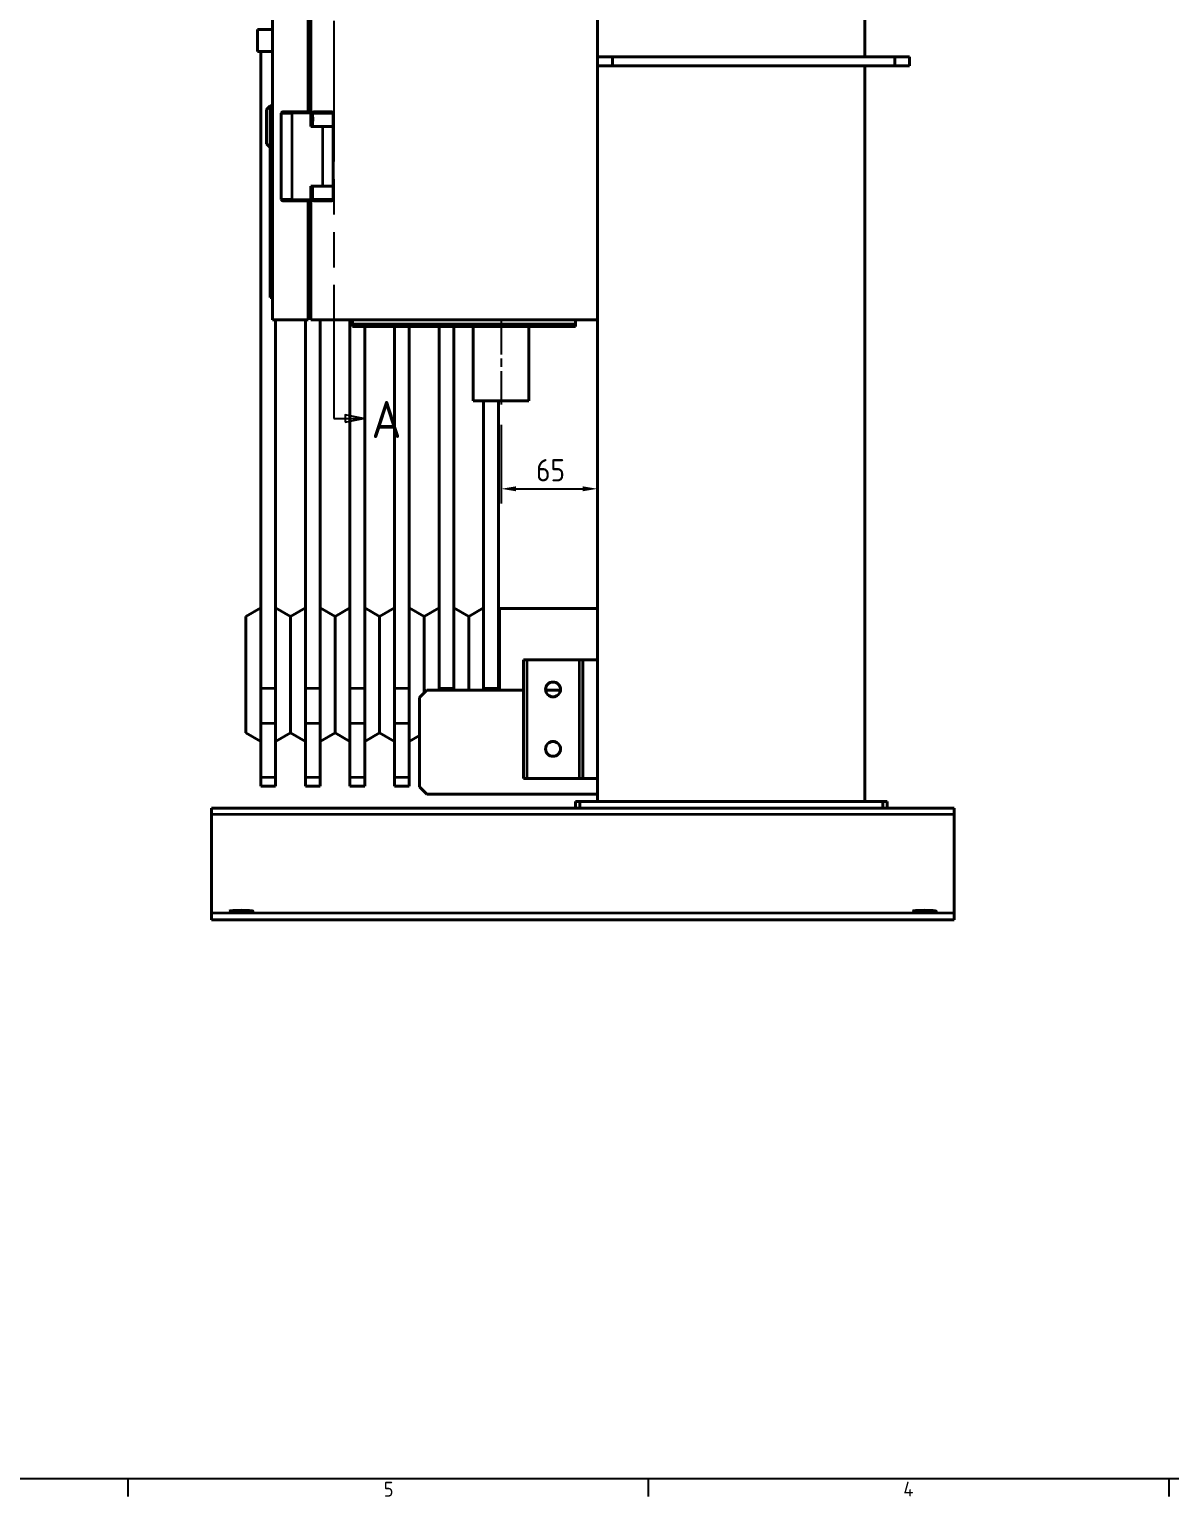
# Model space of a CAD drawing. Header units: millimetres. Extents: x 0 to 4205, y 0 to 2970.
# Drawn here: x 2387 to 3154, y 88 to 1076 of the extents above; entities that cross this region are included whole.
import ezdxf

# ---------------------------------------------------------------- set-up
doc = ezdxf.new("R2010")
doc.units = ezdxf.units.MM
doc.header["$LTSCALE"] = 5
doc.linetypes.add('CHAIN', pattern=[0.3543, 0.2362, -0.0295, 0.0591, -0.0295])
doc.linetypes.add('DOUBLE_DASH_CHAIN', pattern=[1.2403, 0.6614, -0.0827, 0.1654, -0.0827, 0.1654, -0.0827])
doc.layers.get('0').update_dxf_attribs({"color": 3, "lineweight": 25})
for name, color, linetype, lineweight in [('가시적인 것(ISO)', 3, 'Continuous', 40), ('가시적인 좁은 것(ISO)', 3, 'Continuous', 35), ('경계(ISO)', 7, 'Continuous', 25), ('단면선(ISO)', 7, 'CHAIN', 25), ('중심선(ISO)', 1, 'Continuous', 25), ('치수(ISO)', 2, 'Continuous', 25)]:
    doc.layers.add(name, color=color, linetype=linetype, lineweight=lineweight)
doc.styles.add('문자 텍스트_PSTEK_POSCO', font='isocp.shx')
doc.styles.add('부품번호텍스트_PSTEK_POSCO', font='isocp.shx')
doc.styles.add('치수 텍스트_PSTEK_POSCO', font='isocp.shx')
doc.dimstyles.new('치수_PSTEK_POSCO', dxfattribs={"dimscale": 5, "dimtxt": 3, "dimasz": 2, "dimexe": 2, "dimexo": 2.5, "dimgap": 1, "dimtad": 1, "dimrnd": 1e-08, "dimdsep": 46, "dimtxsty": '치수 텍스트_PSTEK_POSCO', "dimcen": 0.09, "dimdle": 10, "dimclrd": 7, "dimclre": 7, "dimclrt": 2, "dimadec": 1, "dimazin": 2, "dimtfac": 1, "dimtmove": 0, "dimatfit": 3, "dimfxl": 0, "dimtolj": 1, "dimlwd": -1, "dimlwe": -1, "dimarcsym": 0})

# ---------------------------------------------------------------- blocks, each defined once
blk = doc.blocks.new('경계 Default Border')
at = {"layer": '경계(ISO)'}
for p, q in [((490.58, 20), (490.58, 17.6)), ((560.67, 20), (560.67, 17.6)), ((630.75, 20), (630.75, 17.6))]:
    blk.add_line(p, q, dxfattribs=at)
at = {"layer": '경계(ISO)', "flags": 128}
blk.add_lwpolyline([(20, 20), (20, 574), (821, 574), (821, 20), (20, 20)], dxfattribs=at)
at = {"layer": '경계(ISO)', "color": 2, "char_height": 2, "attachment_point": 7, "style": '문자 텍스트_PSTEK_POSCO'}
for s, insert in [('5', (525.05, 17.58)), ('4', (595.02, 17.6))]:
    blk.add_mtext(s, dxfattribs=dict(at, insert=insert))
blk = doc.blocks.new('2dTransSection0')
at = {"layer": '단면선(ISO)', "linetype": 'DOUBLE_DASH_CHAIN', "ltscale": 5.738652}
blk.add_line((518.33, 323.11), (518.33, 162.78), dxfattribs=at)
at = {"layer": '단면선(ISO)', "linetype": 'Continuous'}
for p, q in [((518.33, 323.11), (518.33, 319.36)), ((518.33, 323.11), (519.83, 323.11)), ((522.33, 323.11), (519.83, 323.61)), ((519.83, 323.61), (519.83, 322.61)), ((519.83, 323.11), (522.33, 323.11)), ((519.83, 322.61), (522.33, 323.11)), ((518.33, 166.52), (518.33, 162.78)), ((518.33, 162.78), (519.83, 162.78)), ((522.33, 162.78), (519.83, 163.28)), ((519.83, 163.28), (519.83, 162.28)), ((519.83, 162.78), (522.33, 162.78)), ((519.83, 162.28), (522.33, 162.78))]:
    blk.add_line(p, q, dxfattribs=at)
at = {"layer": '단면선(ISO)', "linetype": 'Continuous', "flags": 128}
for points in [[(519.83, 322.61), (522.33, 323.11), (519.83, 323.61), (519.83, 322.61)], [(519.83, 162.28), (522.33, 162.78), (519.83, 163.28), (519.83, 162.28)]]:
    blk.add_lwpolyline(points, dxfattribs=at)
at = {"layer": '단면선(ISO)'}
for points in [[(519.83, 322.61), (522.33, 323.11), (519.83, 323.61), (519.83, 322.61)], [(519.83, 162.28), (522.33, 162.78), (519.83, 163.28), (519.83, 162.28)]]:
    blk.add_solid(points, dxfattribs=at)
at = {"layer": '단면선(ISO)', "char_height": 5, "attachment_point": 7, "style": '부품번호텍스트_PSTEK_POSCO'}
for insert in [(525.01, 321.29), (523.39, 160.14)]:
    blk.add_mtext('A', dxfattribs=dict(at, insert=insert))
blk = doc.blocks.new('*D34')
at = {"layer": 'Defpoints', "color": 0, "transparency": 16777216}
for p in [(2704.23, 822.07), (2769.23, 766.54), (2769.23, 766.54)]:
    blk.add_point(p, dxfattribs=at)
at = {"layer": '치수(ISO)', "color": 7, "transparency": 16777216}
for p, q in [((2704.23, 809.57), (2704.23, 756.54)), ((2714.23, 766.54), (2759.23, 766.54))]:
    blk.add_line(p, q, dxfattribs=at)
for points in [[(2714.23, 768.21), (2714.23, 764.88), (2704.23, 766.54)], [(2759.23, 768.21), (2759.23, 764.88), (2769.23, 766.54)]]:
    blk.add_solid(points, dxfattribs=at)
at = {"layer": '치수(ISO)', "color": 2, "transparency": 16777216, "insert": (2727.72, 779.04), "char_height": 15, "attachment_point": 4, "style": '치수 텍스트_PSTEK_POSCO'}
blk.add_mtext('\\A1;65', dxfattribs=at)

msp = doc.modelspace()

# ---------------------------------------------------------------- linework, layer by layer
at = {"layer": '가시적인 것(ISO)'}
for p, q in [((2769.2268, 1057.4175), (2769.2268, 1551.6175)), ((2949.2268, 1057.4175), (2949.2268, 1551.6175)), ((2550.2268, 880.4175), (2550.2268, 1520.4175)), ((2574.2268, 1020.4175), (2574.2268, 1380.4175)), ((2576.2268, 1019.4175), (2576.2268, 1381.4175)), ((2540.2268, 1075.9175), (2540.2268, 1060.9175)), ((2550.2268, 1075.9175), (2540.2268, 1075.9175)), ((2550.2268, 1060.9175), (2540.2268, 1060.9175)), ((2542.4268, 632.1004), (2542.4268, 1060.9175)), ((2779.2268, 1057.4175), (2769.2268, 1057.4175)), ((2769.2268, 1057.4175), (2769.2268, 1051.4175)), ((2779.2268, 1051.4175), (2779.2268, 1057.4175)), ((2779.2268, 1057.4175), (2969.2268, 1057.4175)), ((2979.2268, 1057.4175), (2969.2268, 1057.4175)), ((2969.2268, 1057.4175), (2969.2268, 1051.4175)), ((2979.2268, 1051.4175), (2979.2268, 1057.4175)), ((2769.2268, 555.9175), (2769.2268, 1051.4175)), ((2769.2268, 1051.4175), (2779.2268, 1051.4175)), ((2969.2268, 1051.4175), (2779.2268, 1051.4175)), ((2949.2268, 555.9175), (2949.2268, 1051.4175)), ((2969.2268, 1051.4175), (2979.2268, 1051.4175)), ((2546.2268, 1021.9175), (2548.7268, 1024.4175)), ((2546.2268, 998.9175), (2546.2268, 1021.9175)), ((2548.7268, 1024.4175), (2548.7268, 1015.4175)), ((2550.2268, 1024.4175), (2548.7268, 1024.4175)), ((2556.2268, 1019.4175), (2556.2268, 961.4175)), ((2557.2268, 1020.4175), (2563.2268, 1020.4175)), ((2575.2268, 1020.4175), (2563.2268, 1020.4175)), ((2576.2268, 1010.4175), (2576.2268, 1019.4175)), ((2577.2268, 1017.4175), (2577.2268, 1019.4175)), ((2591.2268, 1019.4175), (2591.2268, 1010.5675)), ((2548.7168, 1005.4175), (2548.7168, 1010.4175)), ((2548.7268, 1010.4175), (2548.7168, 1010.4175)), ((2548.7268, 1015.4175), (2548.7268, 895.4175)), ((2548.7268, 1015.4175), (2550.2268, 1015.4175)), ((2584.2268, 1010.4175), (2576.2268, 1010.4175)), ((2577.2268, 1013.4175), (2577.2268, 1017.4175)), ((2577.2268, 1010.5675), (2577.2268, 1013.4175)), ((2591.2268, 1010.5675), (2577.2268, 1010.5675)), ((2577.2268, 1010.4175), (2577.2268, 1010.5675)), ((2584.2268, 1010.4175), (2591.2268, 1010.4175)), ((2591.2268, 1010.5675), (2591.2268, 1010.4175)), ((2591.2268, 1010.4175), (2591.2268, 970.4175)), ((2546.2268, 998.9175), (2548.7168, 996.4275)), ((2548.7168, 905.4175), (2548.7168, 1005.4175)), ((2548.7268, 1005.4175), (2548.7168, 1005.4175)), ((2576.2268, 961.4175), (2576.2268, 970.4175)), ((2576.2268, 970.4175), (2584.2268, 970.4175)), ((2577.2268, 970.2675), (2577.2268, 970.4175)), ((2577.2268, 970.2675), (2591.2268, 970.2675)), ((2577.2268, 961.4175), (2577.2268, 970.2675)), ((2591.2268, 970.4175), (2584.2268, 970.4175)), ((2591.2268, 970.4175), (2591.2268, 970.2675)), ((2591.2268, 970.2675), (2591.2268, 961.4175)), ((2563.2268, 960.4175), (2557.2268, 960.4175)), ((2563.2268, 960.4175), (2575.2268, 960.4175)), ((2574.2268, 880.4175), (2574.2268, 960.4175)), ((2576.2268, 880.4175), (2576.2268, 961.4175)), ((2576.2268, 910.4175), (2574.2268, 910.4175)), ((2548.7168, 900.4175), (2548.7168, 905.4175)), ((2548.7268, 905.4175), (2548.7168, 905.4175)), ((2548.7268, 900.4175), (2548.7168, 900.4175)), ((2548.7268, 895.4175), (2550.2268, 895.4175)), ((2574.2268, 880.4175), (2550.2268, 880.4175)), ((2552.4268, 880.4175), (2552.4268, 632.1004)), ((2572.4268, 632.1004), (2572.4268, 880.4175)), ((2769.2268, 880.4175), (2576.2268, 880.4175)), ((2582.4268, 880.4175), (2582.4268, 632.1004)), ((2602.4268, 632.1004), (2602.4268, 880.4175)), ((2604.2268, 877.4175), (2604.2268, 880.4175)), ((2754.2268, 877.4175), (2754.2268, 880.4175)), ((2604.2268, 877.4175), (2754.2268, 877.4175)), ((2604.2268, 877.4175), (2604.2268, 875.8175)), ((2604.2268, 875.8175), (2607.2268, 875.8175)), ((2607.2268, 875.8175), (2607.2268, 877.4175)), ((2751.2268, 877.4175), (2607.2268, 877.4175)), ((2607.2268, 875.8175), (2751.2268, 875.8175)), ((2612.4268, 875.8175), (2612.4268, 632.1004)), ((2632.4268, 632.1004), (2632.4268, 875.8175)), ((2642.4268, 875.8175), (2642.4268, 632.1004)), ((2662.4268, 632.1004), (2662.4268, 875.8175)), ((2672.4268, 875.8175), (2672.4268, 632.1004)), ((2685.4768, 875.8175), (2685.4768, 825.8175)), ((2722.9768, 875.8175), (2722.9768, 825.8175)), ((2751.2268, 877.4175), (2751.2268, 875.8175)), ((2751.2268, 875.8175), (2754.2268, 875.8175)), ((2754.2268, 875.8175), (2754.2268, 877.4175)), ((2685.4768, 825.8175), (2722.9768, 825.8175)), ((2692.4268, 632.1004), (2692.4268, 825.8175)), ((2702.4268, 825.8175), (2702.4268, 632.1004)), ((2532.4268, 680.644), (2542.4268, 686.4175)), ((2562.4268, 680.644), (2552.4268, 686.4175)), ((2562.4268, 680.644), (2572.4268, 686.4175)), ((2592.4268, 680.644), (2582.4268, 686.4175)), ((2592.4268, 680.644), (2602.4268, 686.4175)), ((2622.4268, 680.644), (2612.4268, 686.4175)), ((2622.4268, 680.644), (2632.4268, 686.4175)), ((2652.4268, 680.644), (2642.4268, 686.4175)), ((2652.4268, 680.644), (2662.4268, 686.4175)), ((2682.4268, 680.644), (2672.4268, 686.4175)), ((2682.4268, 680.644), (2692.4268, 686.4175)), ((2703.2063, 685.9675), (2702.4268, 686.4175)), ((2703.2063, 685.9675), (2703.2063, 630.9175)), ((2703.2063, 685.9675), (2769.2268, 685.9675)), ((2532.4268, 680.644), (2532.4268, 602.191)), ((2562.4268, 680.644), (2562.4268, 602.191)), ((2592.4268, 680.644), (2592.4268, 602.191)), ((2622.4268, 680.644), (2622.4268, 602.191)), ((2652.4268, 680.644), (2652.4268, 629.1175)), ((2682.4268, 680.644), (2682.4268, 630.9175)), ((2719.2268, 651.4175), (2721.7268, 651.4175)), ((2719.2268, 651.4175), (2719.2268, 571.4175)), ((2756.7268, 651.4175), (2721.7268, 651.4175)), ((2756.7268, 651.4175), (2759.2268, 651.4175)), ((2769.2268, 651.4175), (2759.2268, 651.4175)), ((2759.2268, 571.4175), (2759.2268, 651.4175)), ((2542.4268, 632.1004), (2542.4268, 608.6081)), ((2552.4268, 608.6081), (2552.4268, 632.1004)), ((2572.4268, 632.1004), (2572.4268, 608.6081)), ((2582.4268, 608.6081), (2582.4268, 632.1004)), ((2602.4268, 632.1004), (2602.4268, 608.6081)), ((2612.4268, 608.6081), (2612.4268, 632.1004)), ((2632.4268, 632.1004), (2632.4268, 608.6081)), ((2642.4268, 608.6081), (2642.4268, 632.1004)), ((2649.2268, 625.9175), (2654.2268, 630.9175)), ((2649.2268, 565.9175), (2649.2268, 625.9175)), ((2719.2268, 630.9175), (2654.2268, 630.9175)), ((2662.4268, 632.1004), (2662.4268, 630.9175)), ((2672.4268, 630.9175), (2672.4268, 632.1004)), ((2692.4268, 632.1004), (2692.4268, 630.9175)), ((2702.4268, 630.9175), (2702.4268, 632.1004)), ((2744.2018, 630.9175), (2734.2519, 630.9175)), ((2542.4268, 572.4482), (2542.4268, 608.6081)), ((2552.4268, 608.6081), (2552.4268, 572.4482)), ((2572.4268, 572.4482), (2572.4268, 608.6081)), ((2582.4268, 608.6081), (2582.4268, 572.4482)), ((2602.4268, 572.4482), (2602.4268, 608.6081)), ((2612.4268, 608.6081), (2612.4268, 572.4482)), ((2632.4268, 572.4482), (2632.4268, 608.6081)), ((2642.4268, 608.6081), (2642.4268, 572.4482)), ((2532.4268, 602.191), (2542.4268, 596.4175)), ((2562.4268, 602.191), (2552.4268, 596.4175)), ((2562.4268, 602.191), (2572.4268, 596.4175)), ((2592.4268, 602.191), (2582.4268, 596.4175)), ((2592.4268, 602.191), (2602.4268, 596.4175)), ((2622.4268, 602.191), (2612.4268, 596.4175)), ((2622.4268, 602.191), (2632.4268, 596.4175)), ((2649.2268, 600.3434), (2642.4268, 596.4175)), ((2542.4268, 572.4482), (2542.4268, 566.4175)), ((2542.4268, 566.4175), (2552.4268, 566.4175)), ((2552.4268, 566.4175), (2552.4268, 572.4482)), ((2572.4268, 572.4482), (2572.4268, 566.4175)), ((2572.4268, 566.4175), (2582.4268, 566.4175)), ((2582.4268, 566.4175), (2582.4268, 572.4482)), ((2602.4268, 572.4482), (2602.4268, 566.4175)), ((2602.4268, 566.4175), (2612.4268, 566.4175)), ((2612.4268, 566.4175), (2612.4268, 572.4482)), ((2632.4268, 572.4482), (2632.4268, 566.4175)), ((2632.4268, 566.4175), (2642.4268, 566.4175)), ((2642.4268, 566.4175), (2642.4268, 572.4482)), ((2654.2268, 560.9175), (2649.2268, 565.9175)), ((2721.7268, 571.4175), (2719.2268, 571.4175)), ((2721.7268, 571.4175), (2756.7268, 571.4175)), ((2759.2268, 571.4175), (2756.7268, 571.4175)), ((2769.2268, 571.4175), (2759.2268, 571.4175)), ((2769.2268, 560.9175), (2654.2268, 560.9175)), ((2757.2268, 555.9175), (2754.2268, 555.9175)), ((2754.2268, 555.9175), (2754.2268, 551.4175)), ((2757.2268, 551.4175), (2757.2268, 555.9175)), ((2961.2268, 555.9175), (2757.2268, 555.9175)), ((2964.2268, 555.9175), (2961.2268, 555.9175)), ((2961.2268, 555.9175), (2961.2268, 551.4175)), ((2964.2268, 551.4175), (2964.2268, 555.9175)), ((3009.2268, 551.4175), (2509.2268, 551.4175)), ((2509.2268, 550.1272), (2509.2268, 551.4175)), ((2509.2268, 550.1272), (2509.2268, 547.1386)), ((2509.2268, 544.7953), (2509.2268, 547.1386)), ((2509.2268, 538.8181), (2509.2268, 544.7953)), ((3009.2268, 551.4175), (3009.2268, 550.1272)), ((3009.2268, 547.1386), (3009.2268, 550.1272)), ((3009.2268, 547.1386), (3009.2268, 544.7953)), ((3009.2268, 544.7953), (3009.2268, 538.8181)), ((2509.2268, 489.0168), (2509.2268, 538.8181)), ((3009.2268, 538.8181), (3009.2268, 489.0168)), ((2509.2268, 483.0397), (2509.2268, 489.0168)), ((3009.2268, 489.0168), (3009.2268, 483.0397)), ((2509.2268, 480.6963), (2509.2268, 483.0397)), ((2509.2268, 480.6963), (2509.2268, 477.7077)), ((2509.2268, 476.4175), (2509.2268, 477.7077)), ((3009.2268, 476.4175), (2509.2268, 476.4175)), ((3009.2268, 483.0397), (3009.2268, 480.6963)), ((3009.2268, 477.7077), (3009.2268, 480.6963)), ((3009.2268, 477.7077), (3009.2268, 476.4175))]:
    msp.add_line(p, q, dxfattribs=at)
for centre in [(2739.2268, 631.4175), (2739.2268, 591.4175)]:
    msp.add_circle(centre, 5, dxfattribs=at)
for centre, start, end in [((2557.2268, 1019.4175), 90, 180), ((2575.2268, 1019.4175), 0, 90), ((2578.2268, 1019.4175), 90, 180), ((2590.2268, 1019.4175), 0, 90), ((2557.2268, 961.4175), 180, 270), ((2575.2268, 961.4175), 270, 0), ((2578.2268, 961.4175), 180, 270), ((2590.2268, 961.4175), 270, 0)]:
    msp.add_arc(centre, 1, start, end, dxfattribs=at)
for centre in [(2529.2268, 482.0315), (2989.2268, 482.0315)]:
    msp.add_ellipse(centre, major_axis=(-8, 0), ratio=0.08748866, dxfattribs=at)
for points, knots in [([(2578.2268, 1020.4175), (2578.2386, 1020.4175), (2578.2562, 1020.4175), (2578.3149, 1020.4175), (2578.3188, 1020.4175), (2578.3226, 1020.4175), (2578.327, 1020.4175), (2578.3889, 1020.4175), (2578.4786, 1020.4175), (2578.5961, 1020.4175), (2578.6128, 1020.4175), (2578.6295, 1020.4175), (2578.6481, 1020.4175), (2578.7599, 1020.4175), (2578.8923, 1020.4175), (2579.0452, 1020.4175), (2579.0961, 1020.4175), (2579.1483, 1020.4175), (2579.2049, 1020.4175), (2579.4313, 1020.4175), (2579.6916, 1020.4175), (2579.9842, 1020.4175), (2580.2402, 1020.4175), (2580.5171, 1020.4175), (2580.8147, 1020.4175), (2580.8573, 1020.4175), (2580.9012, 1020.4175), (2580.9436, 1020.4175), (2581.2403, 1020.4175), (2581.5517, 1020.4175), (2581.8777, 1020.4175), (2581.9242, 1020.4175), (2581.9731, 1020.4175), (2582.0183, 1020.4175), (2582.3572, 1020.4175), (2582.7056, 1020.4175), (2583.0634, 1020.4175), (2583.0872, 1020.4175), (2583.1125, 1020.4175), (2583.1351, 1020.4175), (2583.4956, 1020.4175), (2583.8602, 1020.4175), (2584.2268, 1020.4175), (2584.5706, 1020.4175), (2584.9119, 1020.4175), (2585.2509, 1020.4175), (2585.2735, 1020.4175), (2585.2947, 1020.4175), (2585.3186, 1020.4175), (2585.6532, 1020.4175), (2585.98, 1020.4175), (2586.2991, 1020.4175), (2586.3447, 1020.4175), (2586.3883, 1020.4175), (2586.4354, 1020.4175), (2586.718, 1020.4175), (2586.9901, 1020.4175), (2587.2518, 1020.4175), (2587.3391, 1020.4175), (2587.4235, 1020.4175), (2587.5101, 1020.4175), (2587.8565, 1020.4175), (2588.1768, 1020.4175), (2588.4695, 1020.4175), (2588.7256, 1020.4175), (2588.9565, 1020.4175), (2589.1622, 1020.4175), (2589.1916, 1020.4175), (2589.2211, 1020.4175), (2589.2488, 1020.4175), (2589.4428, 1020.4175), (2589.6092, 1020.4175), (2589.7478, 1020.4175), (2589.7677, 1020.4175), (2589.7877, 1020.4175), (2589.8056, 1020.4175), (2589.9398, 1020.4175), (2590.0422, 1020.4175), (2590.113, 1020.4175), (2590.1177, 1020.4175), (2590.1225, 1020.4175), (2590.1267, 1020.4175), (2590.1934, 1020.4175), (2590.2135, 1020.4175), (2590.2268, 1020.4175)], [0, 0, 0, 0, 0.05859375, 0.05859375, 0.05859375, 0.0625, 0.0625, 0.0625, 0.1171875, 0.1171875, 0.1171875, 0.125, 0.125, 0.125, 0.171875, 0.171875, 0.171875, 0.1875, 0.1875, 0.1875, 0.25, 0.25, 0.25, 0.3046875, 0.3046875, 0.3046875, 0.3125, 0.3125, 0.3125, 0.3671875, 0.3671875, 0.3671875, 0.375, 0.375, 0.375, 0.43359375, 0.43359375, 0.43359375, 0.4375, 0.4375, 0.4375, 0.5, 0.5, 0.5, 0.55859375, 0.55859375, 0.55859375, 0.5625, 0.5625, 0.5625, 0.6171875, 0.6171875, 0.6171875, 0.625, 0.625, 0.625, 0.671875, 0.671875, 0.671875, 0.6875, 0.6875, 0.6875, 0.75, 0.75, 0.75, 0.8046875, 0.8046875, 0.8046875, 0.8125, 0.8125, 0.8125, 0.8671875, 0.8671875, 0.8671875, 0.875, 0.875, 0.875, 0.93359375, 0.93359375, 0.93359375, 0.9375, 0.9375, 0.9375, 1, 1, 1, 1]), ([(2577.2268, 1017.4175), (2577.2329, 1017.3972), (2577.2419, 1017.3667), (2577.2962, 1017.1621), (2577.3347, 1017.0084), (2577.4077, 1016.6549), (2577.4469, 1016.4309), (2577.5029, 1015.9386), (2577.5186, 1015.6701), (2577.5186, 1015.1648), (2577.5029, 1014.8963), (2577.4469, 1014.404), (2577.4077, 1014.1801), (2577.3347, 1013.8265), (2577.2962, 1013.6728), (2577.2419, 1013.4682), (2577.2329, 1013.4378), (2577.2268, 1013.4175)], [-0.909540528, -0.909540528, -0.909540528, -0.909540528, -0.833754696, -0.833754696, -0.757968865, -0.757968865, -0.682164608, -0.682164608, -0.606360352, -0.606360352, -0.530556096, -0.530556096, -0.454751839, -0.454751839, -0.378966008, -0.378966008, -0.303180176, -0.303180176, -0.303180176, -0.303180176]), ([(2584.2268, 960.4175), (2583.8831, 960.4175), (2583.5418, 960.4175), (2583.2028, 960.4175), (2583.1802, 960.4175), (2583.159, 960.4175), (2583.1351, 960.4175), (2582.8005, 960.4175), (2582.4737, 960.4175), (2582.1546, 960.4175), (2582.109, 960.4175), (2582.0654, 960.4175), (2582.0183, 960.4175), (2581.7357, 960.4175), (2581.4636, 960.4175), (2581.2019, 960.4175), (2581.1146, 960.4175), (2581.0302, 960.4175), (2580.9436, 960.4175), (2580.5972, 960.4175), (2580.2768, 960.4175), (2579.9842, 960.4175), (2579.7281, 960.4175), (2579.4972, 960.4175), (2579.2915, 960.4175), (2579.2621, 960.4175), (2579.2326, 960.4175), (2579.2049, 960.4175), (2579.0108, 960.4175), (2578.8445, 960.4175), (2578.7058, 960.4175), (2578.686, 960.4175), (2578.666, 960.4175), (2578.6481, 960.4175), (2578.5139, 960.4175), (2578.4114, 960.4175), (2578.3407, 960.4175), (2578.336, 960.4175), (2578.3312, 960.4175), (2578.327, 960.4175), (2578.2603, 960.4175), (2578.2402, 960.4175), (2578.2268, 960.4175)], [0.5, 0.5, 0.5, 0.5, 0.55859375, 0.55859375, 0.55859375, 0.5625, 0.5625, 0.5625, 0.6171875, 0.6171875, 0.6171875, 0.625, 0.625, 0.625, 0.671875, 0.671875, 0.671875, 0.6875, 0.6875, 0.6875, 0.75, 0.75, 0.75, 0.8046875, 0.8046875, 0.8046875, 0.8125, 0.8125, 0.8125, 0.8671875, 0.8671875, 0.8671875, 0.875, 0.875, 0.875, 0.93359375, 0.93359375, 0.93359375, 0.9375, 0.9375, 0.9375, 1, 1, 1, 1]), ([(2590.2268, 960.4175), (2590.2151, 960.4175), (2590.1974, 960.4175), (2590.1388, 960.4175), (2590.1349, 960.4175), (2590.1311, 960.4175), (2590.1267, 960.4175), (2590.0648, 960.4175), (2589.9751, 960.4175), (2589.8576, 960.4175), (2589.8408, 960.4175), (2589.8242, 960.4175), (2589.8056, 960.4175), (2589.6937, 960.4175), (2589.5614, 960.4175), (2589.4085, 960.4175), (2589.3576, 960.4175), (2589.3054, 960.4175), (2589.2488, 960.4175), (2589.0224, 960.4175), (2588.7621, 960.4175), (2588.4695, 960.4175), (2588.2134, 960.4175), (2587.9366, 960.4175), (2587.6389, 960.4175), (2587.5964, 960.4175), (2587.5525, 960.4175), (2587.5101, 960.4175), (2587.2134, 960.4175), (2586.902, 960.4175), (2586.576, 960.4175), (2586.5295, 960.4175), (2586.4806, 960.4175), (2586.4354, 960.4175), (2586.0965, 960.4175), (2585.7481, 960.4175), (2585.3903, 960.4175), (2585.3665, 960.4175), (2585.3412, 960.4175), (2585.3186, 960.4175), (2584.9581, 960.4175), (2584.5935, 960.4175), (2584.2268, 960.4175)], [0, 0, 0, 0, 0.05859375, 0.05859375, 0.05859375, 0.0625, 0.0625, 0.0625, 0.1171875, 0.1171875, 0.1171875, 0.125, 0.125, 0.125, 0.171875, 0.171875, 0.171875, 0.1875, 0.1875, 0.1875, 0.25, 0.25, 0.25, 0.3046875, 0.3046875, 0.3046875, 0.3125, 0.3125, 0.3125, 0.3671875, 0.3671875, 0.3671875, 0.375, 0.375, 0.375, 0.43359375, 0.43359375, 0.43359375, 0.4375, 0.4375, 0.4375, 0.5, 0.5, 0.5, 0.5])]:
    msp.add_open_spline(points, degree=3, knots=knots, dxfattribs=at)
at = {"layer": '가시적인 좁은 것(ISO)'}
for p, q in [((2556.2268, 1019.4175), (2563.2268, 1019.4175)), ((2563.2268, 1019.4175), (2563.2268, 1020.4175)), ((2576.2268, 1019.4175), (2563.2268, 1019.4175)), ((2563.2268, 1019.4175), (2563.2268, 961.4175)), ((2577.2268, 1019.4175), (2591.2268, 1019.4175)), ((2584.2268, 970.4175), (2584.2268, 1010.4175)), ((2563.2268, 961.4175), (2556.2268, 961.4175)), ((2563.2268, 960.4175), (2563.2268, 961.4175)), ((2563.2268, 961.4175), (2576.2268, 961.4175)), ((2591.2268, 961.4175), (2577.2268, 961.4175)), ((2721.7268, 571.4175), (2721.7268, 651.4175)), ((2756.7268, 651.4175), (2756.7268, 571.4175)), ((2552.4268, 632.1004), (2542.4268, 632.1004)), ((2582.4268, 632.1004), (2572.4268, 632.1004)), ((2612.4268, 632.1004), (2602.4268, 632.1004)), ((2642.4268, 632.1004), (2632.4268, 632.1004)), ((2672.4268, 632.1004), (2662.4268, 632.1004)), ((2702.4268, 632.1004), (2692.4268, 632.1004)), ((2552.4268, 608.6081), (2542.4268, 608.6081)), ((2582.4268, 608.6081), (2572.4268, 608.6081)), ((2612.4268, 608.6081), (2602.4268, 608.6081)), ((2642.4268, 608.6081), (2632.4268, 608.6081)), ((2542.4268, 572.4482), (2552.4268, 572.4482)), ((2572.4268, 572.4482), (2582.4268, 572.4482)), ((2602.4268, 572.4482), (2612.4268, 572.4482)), ((2632.4268, 572.4482), (2642.4268, 572.4482)), ((3009.2268, 547.1386), (2509.2268, 547.1386)), ((3009.2268, 480.6963), (2509.2268, 480.6963))]:
    msp.add_line(p, q, dxfattribs=at)
at = {"layer": '중심선(ISO)', "linetype": 'CHAIN', "ltscale": 19.051651}
msp.add_line((2704.2268, 879.5675), (2704.2268, 822.0675), dxfattribs=at)

# ---------------------------------------------------------------- block references
at = {"xscale": 5, "yscale": 5, "zscale": 5}
msp.add_blockref('경계 Default Border', (0, 0), dxfattribs=at)
at = {"layer": '단면선(ISO)', "xscale": 5, "yscale": 5, "zscale": 5}
msp.add_blockref('2dTransSection0', (0, 0), dxfattribs=at)

# ---------------------------------------------------------------- dimensions: what is measured, and where the dimension line sits
at = {"layer": '치수(ISO)', "color": 7}
dim = msp.add_linear_dim(base=(2769.2268, 766.5427), p1=(2704.2268, 822.0675), p2=(2769.2268, 766.5427), dimstyle='치수_PSTEK_POSCO', override={"dimdec": 2, "dimse2": 1, "dimtp": 0, "dimtm": 0, "dimtdec": 2, "dimtofl": 0, "dimatfit": 1}, dxfattribs=at)
dim.commit()
dim.dimension.update_dxf_attribs({"geometry": '*D34', "text_midpoint": (2736.7268, 766.5427), "dimtype": 160})

doc.saveas('drawing.dxf')
